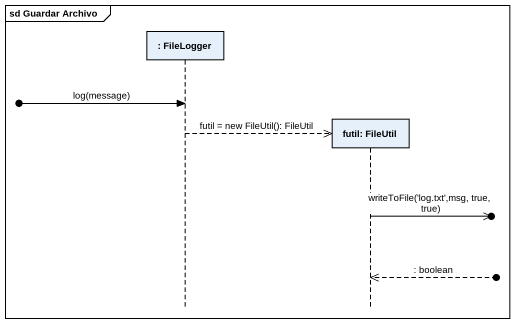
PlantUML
@startuml
mainframe sd Guardar Archivo
hide footbox
participant ": FileLogger" as FileLogger
participant "futil: FileUtil" as futil_FileUtil

[o-> FileLogger : log(message)
FileLogger -->> futil_FileUtil ** : futil = new FileUtil(): FileUtil
futil_FileUtil ->>o] : writeToFile('log.txt',msg, true, true)
futil_FileUtil <<--o] : : boolean
@enduml
